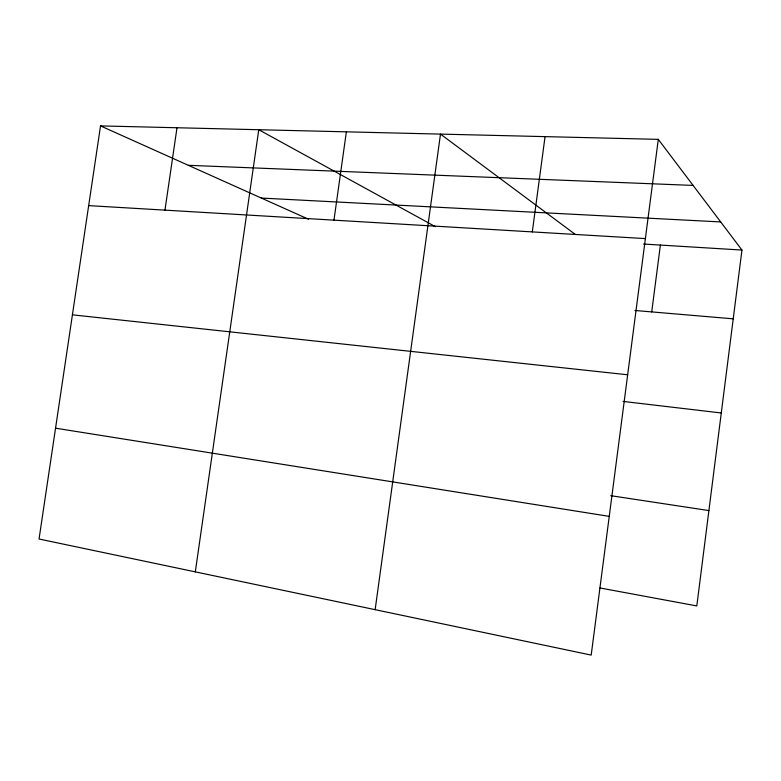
<?xml version="1.0" encoding="UTF-8"?>
<svg xmlns="http://www.w3.org/2000/svg" width="781" height="781" viewBox="0 0 781 781"><rect width="100%" height="100%" fill="white"/><g stroke="black" fill="none" stroke-linecap="round" stroke-linejoin="round"><path stroke-width="1.17" d="M658.295 139.36L591.197 655.093L39.05 539.017L100.534 125.907L658.295 139.36L741.95 250.057L696.808 605.929L599.984 587.966M651.725 311.912L660.384 245.058M532.3 231.908L545.06 136.626M375.144 609.678L440.494 134.107L575.46 234.544M333.965 220.154L346.373 131.833M195.309 571.868L258.765 129.724L435.32 226.646M164.957 210.138L177.004 127.752M188.377 165.318L693.108 185.419M261.313 198.062L720.707 221.941M88.673 205.618L645.379 238.605M643.515 244.033L741.95 250.057M634.865 310.477L733.222 318.833M72.418 314.831L627.66 374.782M623.033 401.414L721.283 412.973M610.762 495.681L708.904 510.579M55.549 428.183L609.239 516.378M100.534 125.907L308.456 219.207"/></g></svg>
